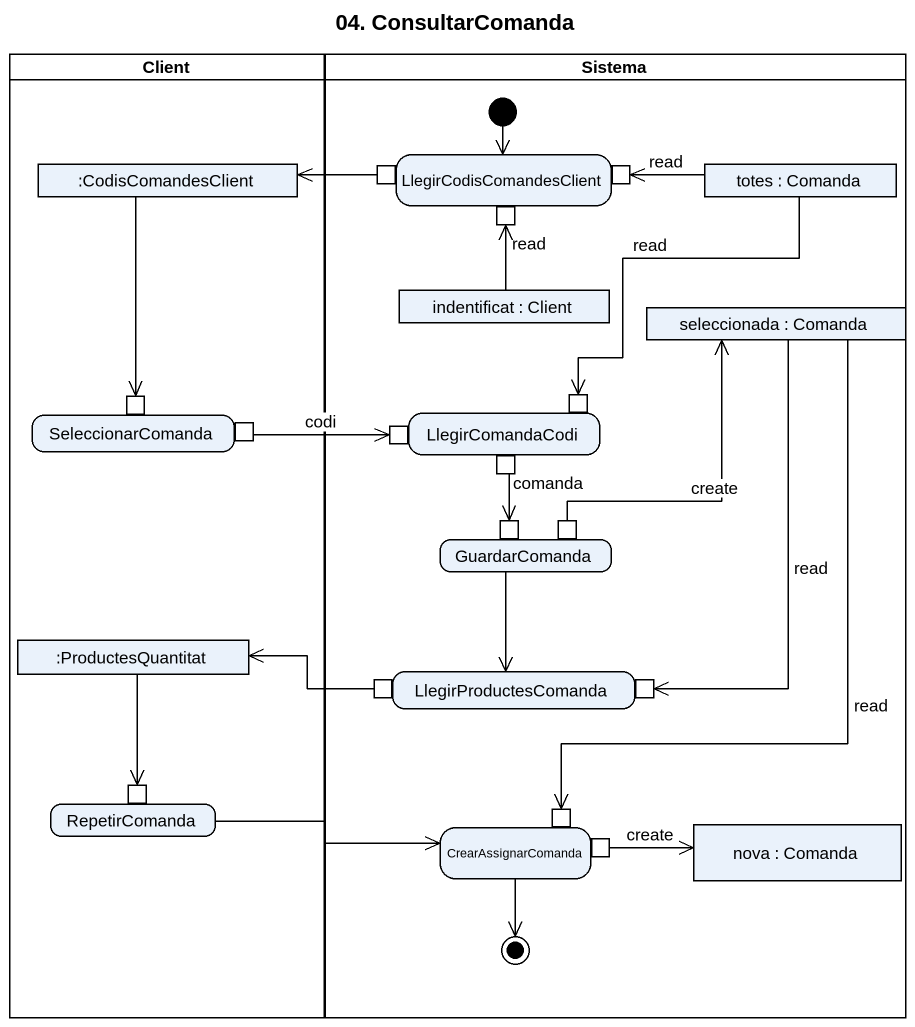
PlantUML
@startuml
title 04. ConsultarComanda
hide empty description
state Client <<partition>> {
  state ":CodisComandesClient" as CodisComandesClient <<object>>
  state SeleccionarComanda {
    state pin4 <<inputPin>>
    state pin5 <<outputPin>>
  }
  state ":ProductesQuantitat" as ProductesQuantitat <<object>>
  state RepetirComanda {
    state pin13 <<inputPin>>
  }
}
state Sistema <<partition>> {
  state LlegirCodisComandesClient {
    state pin1 <<outputPin>>
    state pin2 <<inputPin>>
    state pin3 <<inputPin>>
  }
  state "totes : Comanda" as totes <<object>>
  state "indentificat : Client" as indentificat <<object>>
  state "seleccionada : Comanda" as seleccionada <<object>>
  state LlegirComandaCodi {
    state pin6 <<inputPin>>
    state pin7 <<inputPin>>
    state pin8 <<outputPin>>
  }
  state GuardarComanda {
    state pin9 <<inputPin>>
    state pin10 <<outputPin>>
  }
  state LlegirProductesComanda {
    state pin11 <<outputPin>>
    state pin12 <<inputPin>>
  }
  state CrearAssignarComanda {
    state pin14 <<inputPin>>
    state pin15 <<outputPin>>
  }
  state "nova : Comanda" as nova <<object>>
  [*] --> LlegirCodisComandesClient
  CrearAssignarComanda --> [*]
}
CodisComandesClient --> pin4
pin1 -left-> CodisComandesClient
totes -left-> pin3 : read
totes --> pin7 : read
indentificat -up-> pin2 : read
seleccionada --> pin12 : read
seleccionada --> pin14 : read
pin5 -right-> pin6 : codi
pin8 --> pin9 : comanda
GuardarComanda --> LlegirProductesComanda
pin10 -up-> seleccionada : create
ProductesQuantitat --> pin13
pin11 -left-> ProductesQuantitat
RepetirComanda -right-> CrearAssignarComanda
pin15 -right-> nova : create
@enduml
